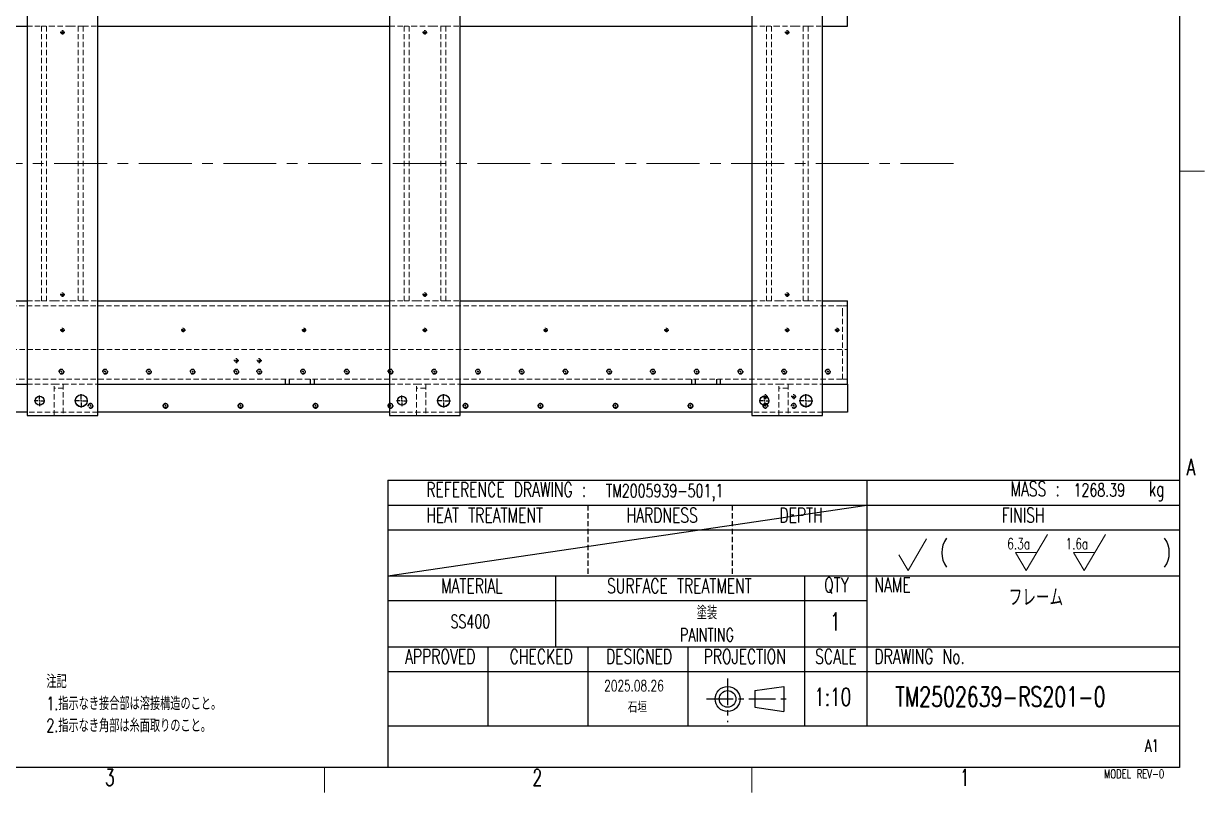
# Model space of a CAD drawing. Header units: millimetres. Extents: x 30 to 8380, y 30 to 5898.
# Drawn here: x 5535 to 8370, y 40 to 1887 of the extents above; entities that cross this region are included whole.
import ezdxf

# ---------------------------------------------------------------- set-up
doc = ezdxf.new("R2010")
doc.units = ezdxf.units.MM
doc.header["$LTSCALE"] = 10
for name, pattern in [('CENTER', [10.16, 6.35, -1.27, 1.27, -1.27]), ('CENTERX2', [20.32, 12.7, -2.54, 2.54, -2.54]), ('HIDDEN', [1.905, 1.27, -0.635])]:
    doc.linetypes.add(name, pattern=pattern)
doc.layers.add('FORMAT', color=7, linetype='Continuous')
doc.styles.add('SLDTEXTSTYLE0', font='TXT', dxfattribs={"width": 0.7, "bigfont": 'bigfont'})

# ---------------------------------------------------------------- blocks, each defined once
blk = doc.blocks.new('SW_SFSYMBOL_0')
at = {"color": 0, "linetype": 'Continuous', "lineweight": 18}
for q in [(44.6, 75.6), (-22.3, 37.8)]:
    blk.add_line((0, 0), q, dxfattribs=at)
blk = doc.blocks.new('SW_SFSYMBOL_1')
at = {"color": 0, "linetype": 'Continuous', "lineweight": 18}
for p, q in [((45, -43.3), (96.1, 43.3)), ((45, -43.3), (19.5, 0)), ((70.6, 0), (19.5, 0))]:
    blk.add_line(p, q, dxfattribs=at)
at = {"color": 0, "linetype": 'Continuous', "lineweight": 18, "insert": (0, 34.1), "char_height": 26.46, "attachment_point": 1, "style": 'SLDTEXTSTYLE0'}
blk.add_mtext('1.6a', dxfattribs=at)
blk = doc.blocks.new('SW_SFSYMBOL_2')
at = {"color": 0, "linetype": 'Continuous', "lineweight": 18}
for p, q in [((45, -43.3), (96.1, 43.3)), ((45, -43.3), (19.5, 0)), ((70.6, 0), (19.5, 0))]:
    blk.add_line(p, q, dxfattribs=at)
at = {"color": 0, "linetype": 'Continuous', "lineweight": 18, "insert": (0, 34.1), "char_height": 26.46, "attachment_point": 1, "style": 'SLDTEXTSTYLE0'}
blk.add_mtext('6.3a', dxfattribs=at)
blk = doc.blocks.new('SW_CENTERMARKSYMBOL_46')
at = {"layer": 'FORMAT', "color": 0}
for p, q in [((2404.3, 0), (2401.2, 0)), ((2408.3, 0), (2406.3, 0)), ((2408.3, 4), (2408.3, 7.1)), ((2408.3, 0), (2408.3, 2)), ((2408.3, 0), (2408.3, -2)), ((2408.3, 0), (2410.3, 0)), ((2412.3, 0), (2415.4, 0)), ((2584.3, 0), (2581.2, 0)), ((2588.3, 0), (2586.3, 0)), ((2588.3, 4), (2588.3, 7.1)), ((2588.3, 0), (2588.3, 2)), ((2588.3, 0), (2588.3, -2)), ((2588.3, 0), (2590.3, 0)), ((2592.3, 0), (2595.4, 0)), ((2764.3, 0), (2761.2, 0)), ((2768.3, 0), (2766.3, 0)), ((2768.3, 4), (2768.3, 7.1)), ((2768.3, 0), (2768.3, 2)), ((2768.3, 0), (2768.3, -2)), ((2768.3, 0), (2770.3, 0)), ((2772.3, 0), (2775.4, 0)), ((2944.3, 0), (2941.2, 0)), ((2948.3, 0), (2946.3, 0)), ((2948.3, 4), (2948.3, 7.1)), ((2948.3, 0), (2948.3, 2)), ((2948.3, 0), (2948.3, -2)), ((2948.3, 0), (2950.3, 0)), ((2952.3, 0), (2955.4, 0)), ((3124.3, 0), (3121.2, 0)), ((3128.3, 0), (3126.3, 0)), ((3128.3, 4), (3128.3, 7.1)), ((3128.3, 0), (3128.3, 2)), ((3128.3, 0), (3128.3, -2)), ((3128.3, 0), (3130.3, 0)), ((3132.3, 0), (3135.4, 0)), ((3304.3, 0), (3301.2, 0)), ((3308.3, 0), (3306.3, 0)), ((3308.3, 4), (3308.3, 7.1)), ((3308.3, 0), (3308.3, 2)), ((3308.3, 0), (3308.3, -2)), ((3308.3, 0), (3310.3, 0)), ((3312.3, 0), (3315.4, 0)), ((3484.3, 0), (3481.2, 0)), ((3488.3, 0), (3486.3, 0)), ((3488.3, 4), (3488.3, 7.1)), ((3488.3, 0), (3488.3, 2)), ((3488.3, 0), (3488.3, -2)), ((3488.3, 0), (3490.3, 0)), ((3492.3, 0), (3495.4, 0)), ((3664.3, 0), (3661.2, 0)), ((3668.3, 0), (3666.3, 0)), ((3668.3, 4), (3668.3, 7.1)), ((3668.3, 0), (3668.3, 2)), ((3668.3, 0), (3668.3, -2)), ((3668.3, 0), (3670.3, 0)), ((3672.3, 0), (3675.4, 0)), ((3844.3, 0), (3841.2, 0)), ((3848.3, 0), (3846.3, 0)), ((3848.3, 4), (3848.3, 7.1)), ((3848.3, 0), (3848.3, 2)), ((3848.3, 0), (3848.3, -2)), ((3848.3, 0), (3850.3, 0)), ((3852.3, 0), (3855.4, 0)), ((4024.3, 0), (4021.2, 0)), ((4028.3, 0), (4026.3, 0)), ((4028.3, 4), (4028.3, 7.1)), ((4028.3, 0), (4028.3, 2)), ((4028.3, 0), (4028.3, -2)), ((4028.3, 0), (4030.3, 0)), ((4032.3, 0), (4035.4, 0)), ((4092.6, 0), (4089.5, 0)), ((4096.6, 0), (4094.6, 0)), ((4096.6, 4), (4096.6, 7.1)), ((4096.6, 0), (4096.6, 2)), ((4096.6, 0), (4096.6, -2)), ((4096.6, 0), (4098.6, 0)), ((4100.6, 0), (4103.7, 0)), ((2408.3, -4), (2408.3, -7.1)), ((2588.3, -4), (2588.3, -7.1)), ((2768.3, -4), (2768.3, -7.1)), ((2948.3, -4), (2948.3, -7.1)), ((3128.3, -4), (3128.3, -7.1)), ((3308.3, -4), (3308.3, -7.1)), ((3488.3, -4), (3488.3, -7.1)), ((3668.3, -4), (3668.3, -7.1)), ((3848.3, -4), (3848.3, -7.1)), ((4028.3, -4), (4028.3, -7.1)), ((4096.6, -4), (4096.6, -7.1))]:
    blk.add_line(p, q, dxfattribs=at)
blk = doc.blocks.new('SW_CENTERMARKSYMBOL_47')
at = {"layer": 'FORMAT', "color": 0}
for p, q in [((2621, -1000), (2617.9, -1000)), ((2625, -1000), (2623, -1000)), ((2625, -996), (2625, -992.9)), ((2625, -1000), (2625, -998)), ((2625, -1000), (2625, -1002)), ((2625, -1000), (2627, -1000)), ((2625, -1004), (2625, -1007.1)), ((2629, -1000), (2632.1, -1000)), ((2726, -1000), (2722.9, -1000)), ((2730, -1000), (2728, -1000)), ((2730, -996), (2730, -992.9)), ((2730, -1000), (2730, -998)), ((2730, -1000), (2730, -1002)), ((2730, -1000), (2732, -1000)), ((2730, -1004), (2730, -1007.1)), ((2734, -1000), (2737.1, -1000)), ((2831, -1000), (2827.9, -1000)), ((2835, -1000), (2833, -1000)), ((2835, -996), (2835, -992.9)), ((2835, -1000), (2835, -998)), ((2835, -1000), (2835, -1002)), ((2835, -1000), (2837, -1000)), ((2835, -1004), (2835, -1007.1)), ((2839, -1000), (2842.1, -1000)), ((2936, -1000), (2932.9, -1000)), ((2940, -1000), (2938, -1000)), ((2940, -996), (2940, -992.9)), ((2940, -1000), (2940, -998)), ((2940, -1000), (2940, -1002)), ((2940, -1000), (2942, -1000)), ((2940, -1004), (2940, -1007.1)), ((2944, -1000), (2947.1, -1000)), ((3041, -1000), (3037.9, -1000)), ((3045, -1000), (3043, -1000)), ((3045, -996), (3045, -992.9)), ((3045, -1000), (3045, -998)), ((3045, -1000), (3045, -1002)), ((3045, -1000), (3047, -1000)), ((3045, -1004), (3045, -1007.1)), ((3049, -1000), (3052.1, -1000)), ((3096, -1000), (3092.9, -1000)), ((3100, -1000), (3098, -1000)), ((3100, -996), (3100, -992.9)), ((3100, -1000), (3100, -998)), ((3100, -1000), (3100, -1002)), ((3100, -1000), (3102, -1000)), ((3100, -1004), (3100, -1007.1)), ((3104, -1000), (3107.1, -1000)), ((3201, -1000), (3197.9, -1000)), ((3205, -1000), (3203, -1000)), ((3205, -996), (3205, -992.9)), ((3205, -1000), (3205, -998)), ((3205, -1000), (3205, -1002)), ((3205, -1000), (3207, -1000)), ((3205, -1004), (3205, -1007.1)), ((3209, -1000), (3212.1, -1000)), ((3306, -1000), (3302.9, -1000)), ((3310, -1000), (3308, -1000)), ((3310, -996), (3310, -992.9)), ((3310, -1000), (3310, -998)), ((3310, -1000), (3310, -1002)), ((3310, -1000), (3312, -1000)), ((3310, -1004), (3310, -1007.1)), ((3314, -1000), (3317.1, -1000)), ((3411, -1000), (3407.9, -1000)), ((3415, -1000), (3413, -1000)), ((3415, -996), (3415, -992.9)), ((3415, -1000), (3415, -998)), ((3415, -1000), (3415, -1002)), ((3415, -1000), (3417, -1000)), ((3415, -1004), (3415, -1007.1)), ((3419, -1000), (3422.1, -1000)), ((3516, -1000), (3512.9, -1000)), ((3520, -1000), (3518, -1000)), ((3520, -996), (3520, -992.9)), ((3520, -1000), (3520, -998)), ((3520, -1000), (3520, -1002)), ((3520, -1000), (3522, -1000)), ((3520, -1004), (3520, -1007.1)), ((3524, -1000), (3527.1, -1000)), ((3621, -1000), (3617.9, -1000)), ((3625, -1000), (3623, -1000)), ((3625, -996), (3625, -992.9)), ((3625, -1000), (3625, -998)), ((3625, -1000), (3625, -1002)), ((3625, -1000), (3627, -1000)), ((3625, -1004), (3625, -1007.1)), ((3629, -1000), (3632.1, -1000)), ((3726, -1000), (3722.9, -1000)), ((3730, -1000), (3728, -1000)), ((3730, -996), (3730, -992.9)), ((3730, -1000), (3730, -998)), ((3730, -1000), (3730, -1002)), ((3730, -1000), (3732, -1000)), ((3730, -1004), (3730, -1007.1)), ((3734, -1000), (3737.1, -1000)), ((3831, -1000), (3827.9, -1000)), ((3835, -1000), (3833, -1000)), ((3835, -996), (3835, -992.9)), ((3835, -1000), (3835, -998)), ((3835, -1000), (3835, -1002)), ((3835, -1000), (3837, -1000)), ((3835, -1004), (3835, -1007.1)), ((3839, -1000), (3842.1, -1000)), ((3936, -1000), (3932.9, -1000)), ((3940, -1000), (3938, -1000)), ((3940, -996), (3940, -992.9)), ((3940, -1000), (3940, -998)), ((3940, -1000), (3940, -1002)), ((3940, -1000), (3942, -1000)), ((3940, -1004), (3940, -1007.1)), ((3944, -1000), (3947.1, -1000)), ((4041, -1000), (4037.9, -1000)), ((4045, -1000), (4043, -1000)), ((4045, -996), (4045, -992.9)), ((4045, -1000), (4045, -998)), ((4045, -1000), (4045, -1002)), ((4045, -1000), (4047, -1000)), ((4045, -1004), (4045, -1007.1)), ((4049, -1000), (4052.1, -1000)), ((4146, -1000), (4142.9, -1000)), ((4150, -1000), (4148, -1000)), ((4150, -996), (4150, -992.9)), ((4150, -1000), (4150, -998)), ((4150, -1000), (4150, -1002)), ((4150, -1000), (4152, -1000)), ((4150, -1004), (4150, -1007.1)), ((4154, -1000), (4157.1, -1000)), ((4251, -1000), (4247.9, -1000)), ((4255, -1000), (4253, -1000)), ((4255, -996), (4255, -992.9)), ((4255, -1000), (4255, -998)), ((4255, -1000), (4255, -1002)), ((4255, -1000), (4257, -1000)), ((4255, -1004), (4255, -1007.1)), ((4259, -1000), (4262.1, -1000)), ((4356, -1000), (4352.9, -1000)), ((4360, -1000), (4358, -1000)), ((4360, -996), (4360, -992.9)), ((4360, -1000), (4360, -998)), ((4360, -1000), (4360, -1002)), ((4360, -1000), (4362, -1000)), ((4360, -1004), (4360, -1007.1)), ((4364, -1000), (4367.1, -1000)), ((4461, -1000), (4457.9, -1000)), ((4465, -1000), (4463, -1000)), ((4465, -996), (4465, -992.9)), ((4465, -1000), (4465, -998)), ((4465, -1000), (4465, -1002)), ((4465, -1000), (4467, -1000)), ((4465, -1004), (4465, -1007.1)), ((4469, -1000), (4472.1, -1000))]:
    blk.add_line(p, q, dxfattribs=at)
blk = doc.blocks.new('SW_CENTERMARKSYMBOL_48')
at = {"layer": 'FORMAT', "color": 0}
for p, q in [((-1744, 630), (-1745.4, 630)), ((-1740, 630), (-1742, 630)), ((-1740, 634), (-1740, 635.4)), ((-1740, 630), (-1740, 632)), ((-1740, 630), (-1740, 628)), ((-1740, 630), (-1738, 630)), ((-1740, 626), (-1740, 624.6)), ((-1736, 630), (-1734.6, 630)), ((-874, 630), (-875.4, 630)), ((-870, 630), (-872, 630)), ((-870, 634), (-870, 635.4)), ((-870, 630), (-870, 632)), ((-870, 630), (-870, 628)), ((-870, 630), (-868, 630)), ((-870, 626), (-870, 624.6)), ((-866, 630), (-864.6, 630)), ((-4, 630), (-5.4, 630)), ((0, 630), (-2, 630)), ((0, 634), (0, 635.4)), ((0, 630), (0, 632)), ((0, 630), (0, 628)), ((0, 630), (2, 630)), ((0, 626), (0, 624.6)), ((4, 630), (5.4, 630)), ((-1744, 0), (-1745.4, 0)), ((-1740, 0), (-1742, 0)), ((-1740, 4), (-1740, 5.4)), ((-1740, 0), (-1740, 2)), ((-1740, 0), (-1740, -2)), ((-1740, 0), (-1738, 0)), ((-1736, 0), (-1734.6, 0)), ((-874, 0), (-875.4, 0)), ((-870, 0), (-872, 0)), ((-870, 4), (-870, 5.4)), ((-870, 0), (-870, 2)), ((-870, 0), (-870, -2)), ((-870, 0), (-868, 0)), ((-866, 0), (-864.6, 0)), ((-4, 0), (-5.4, 0)), ((-4, 0), (-5.4, 0)), ((0, 0), (-2, 0)), ((0, 0), (-2, 0)), ((0, 4), (0, 5.4)), ((0, 4), (0, 5.4)), ((0, 0), (0, 2)), ((0, 0), (0, 2)), ((0, 0), (0, -2)), ((0, 0), (2, 0)), ((0, 0), (0, -2)), ((0, 0), (2, 0)), ((4, 0), (5.4, 0)), ((4, 0), (5.4, 0)), ((-1740, -4), (-1740, -5.4)), ((-870, -4), (-870, -5.4)), ((0, -4), (0, -5.4)), ((0, -4), (0, -5.4)), ((-1744, -85), (-1745.4, -85)), ((-1740, -85), (-1742, -85)), ((-1740, -81), (-1740, -79.6)), ((-1740, -85), (-1740, -83)), ((-1740, -85), (-1740, -87)), ((-1740, -85), (-1738, -85)), ((-1736, -85), (-1734.6, -85)), ((-1454, -85), (-1455.4, -85)), ((-1450, -85), (-1452, -85)), ((-1450, -81), (-1450, -79.6)), ((-1450, -85), (-1450, -83)), ((-1450, -85), (-1450, -87)), ((-1450, -85), (-1448, -85)), ((-1446, -85), (-1444.6, -85)), ((-1164, -85), (-1165.4, -85)), ((-1160, -85), (-1162, -85)), ((-1160, -81), (-1160, -79.6)), ((-1160, -85), (-1160, -83)), ((-1160, -85), (-1160, -87)), ((-1160, -85), (-1158, -85)), ((-1156, -85), (-1154.6, -85)), ((-874, -85), (-875.4, -85)), ((-870, -85), (-872, -85)), ((-870, -81), (-870, -79.6)), ((-870, -85), (-870, -83)), ((-870, -85), (-870, -87)), ((-870, -85), (-868, -85)), ((-866, -85), (-864.6, -85)), ((-584, -85), (-585.4, -85)), ((-580, -85), (-582, -85)), ((-580, -81), (-580, -79.6)), ((-580, -85), (-580, -83)), ((-580, -85), (-580, -87)), ((-580, -85), (-578, -85)), ((-576, -85), (-574.6, -85)), ((-294, -85), (-295.4, -85)), ((-290, -85), (-292, -85)), ((-290, -81), (-290, -79.6)), ((-290, -85), (-290, -83)), ((-290, -85), (-290, -87)), ((-290, -85), (-288, -85)), ((-286, -85), (-284.6, -85)), ((-4, -85), (-5.4, -85)), ((0, -85), (-2, -85)), ((0, -81), (0, -79.6)), ((0, -85), (0, -83)), ((0, -85), (0, -87)), ((0, -85), (2, -85)), ((4, -85), (5.4, -85)), ((116, -85), (114.6, -85)), ((120, -85), (118, -85)), ((120, -81), (120, -79.6)), ((120, -85), (120, -83)), ((120, -85), (120, -87)), ((120, -85), (122, -85)), ((124, -85), (125.4, -85)), ((-1740, -89), (-1740, -90.4)), ((-1450, -89), (-1450, -90.4)), ((-1160, -89), (-1160, -90.4)), ((-870, -89), (-870, -90.4)), ((-580, -89), (-580, -90.4)), ((-290, -89), (-290, -90.4)), ((0, -89), (0, -90.4)), ((120, -89), (120, -90.4))]:
    blk.add_line(p, q, dxfattribs=at)
blk = doc.blocks.new('SW_CENTERMARKSYMBOL_54')
at = {"layer": 'FORMAT', "color": 0}
for p, q in [((-4, 0), (-16.25, 0)), ((0, 0), (-2, 0)), ((0, 0), (-2, 0)), ((0, 4), (0, 16.25)), ((0, 0), (0, 2)), ((0, 0), (0, 2)), ((0, 0), (0, -2)), ((0, 0), (2, 0)), ((0, 0), (0, -2)), ((0, 0), (2, 0)), ((4, 0), (16.25, 0)), ((0, -4), (0, -16.25))]:
    blk.add_line(p, q, dxfattribs=at)
blk = doc.blocks.new('SW_CENTERMARKSYMBOL_55')
at = {"layer": 'FORMAT', "color": 0}
for p, q in [((-4, 0), (-12.75, 0)), ((0, 0), (-2, 0)), ((0, 0), (-2, 0)), ((0, 4), (0, 12.75)), ((0, 0), (0, 2)), ((0, 0), (0, 2)), ((0, 0), (0, -2)), ((0, 0), (2, 0)), ((0, 0), (0, -2)), ((0, 0), (2, 0)), ((4, 0), (12.75, 0)), ((0, -4), (0, -12.75))]:
    blk.add_line(p, q, dxfattribs=at)
blk = doc.blocks.new('SW_CENTERMARKSYMBOL_58')
at = {"layer": 'FORMAT', "color": 0}
for p, q in [((-4, 0), (-6, 0)), ((-4, 0), (-6, 0)), ((0, 0), (-2, 0)), ((0, 0), (-2, 0)), ((0, 4), (0, 6)), ((0, 4), (0, 6)), ((0, 0), (0, 2)), ((0, 0), (0, 2)), ((0, 0), (0, -2)), ((0, 0), (2, 0)), ((0, 0), (0, -2)), ((0, 0), (2, 0)), ((4, 0), (6, 0)), ((4, 0), (6, 0)), ((0, -4), (0, -6)), ((0, -4), (0, -6))]:
    blk.add_line(p, q, dxfattribs=at)
blk = doc.blocks.new('SW_CENTERMARKSYMBOL_59')
at = {"layer": 'FORMAT', "color": 0}
for p, q in [((-4, 0), (-6, 0)), ((-4, 0), (-6, 0)), ((0, 0), (-2, 0)), ((0, 0), (-2, 0)), ((0, 4), (0, 6)), ((0, 4), (0, 6)), ((0, 0), (0, 2)), ((0, 0), (0, 2)), ((0, 0), (0, -2)), ((0, 0), (2, 0)), ((0, 0), (0, -2)), ((0, 0), (2, 0)), ((4, 0), (6, 0)), ((4, 0), (6, 0)), ((0, -4), (0, -6)), ((0, -4), (0, -6))]:
    blk.add_line(p, q, dxfattribs=at)
blk = doc.blocks.new('SW_CENTERMARKSYMBOL_64')
at = {"layer": 'FORMAT', "color": 0}
for p, q in [((-4, 0), (-6, 0)), ((-4, 0), (-6, 0)), ((0, 0), (-2, 0)), ((0, 0), (-2, 0)), ((0, 4), (0, 6)), ((0, 4), (0, 6)), ((0, 0), (0, 2)), ((0, 0), (0, 2)), ((0, 0), (0, -2)), ((0, 0), (2, 0)), ((0, 0), (0, -2)), ((0, 0), (2, 0)), ((4, 0), (6, 0)), ((4, 0), (6, 0)), ((0, -4), (0, -6)), ((0, -4), (0, -6))]:
    blk.add_line(p, q, dxfattribs=at)
blk = doc.blocks.new('SW_CENTERMARKSYMBOL_65')
at = {"layer": 'FORMAT', "color": 0}
for p, q in [((-4, 0), (-6, 0)), ((-4, 0), (-6, 0)), ((0, 0), (-2, 0)), ((0, 0), (-2, 0)), ((0, 4), (0, 6)), ((0, 4), (0, 6)), ((0, 0), (0, 2)), ((0, 0), (0, 2)), ((0, 0), (0, -2)), ((0, 0), (2, 0)), ((0, 0), (0, -2)), ((0, 0), (2, 0)), ((4, 0), (6, 0)), ((4, 0), (6, 0)), ((0, -4), (0, -6)), ((0, -4), (0, -6))]:
    blk.add_line(p, q, dxfattribs=at)
blk = doc.blocks.new('SW_CENTERMARKSYMBOL_73')
at = {"layer": 'FORMAT', "color": 0}
for p, q in [((-4, 0), (-16.25, 0)), ((0, 0), (-2, 0)), ((0, 4), (0, 16.25)), ((0, 0), (0, 2)), ((0, 0), (0, -2)), ((0, 0), (2, 0)), ((4, 0), (16.25, 0)), ((0, -4), (0, -16.25))]:
    blk.add_line(p, q, dxfattribs=at)
blk = doc.blocks.new('SW_CENTERMARKSYMBOL_74')
at = {"layer": 'FORMAT', "color": 0}
for p, q in [((-4, 0), (-12.75, 0)), ((0, 0), (-2, 0)), ((0, 4), (0, 12.75)), ((0, 0), (0, 2)), ((0, 0), (0, -2)), ((0, 0), (2, 0)), ((4, 0), (12.75, 0)), ((0, -4), (0, -12.75))]:
    blk.add_line(p, q, dxfattribs=at)
blk = doc.blocks.new('SW_CENTERMARKSYMBOL_88')
at = {"layer": 'FORMAT', "color": 0}
for p, q in [((-4, 0), (-16.25, 0)), ((0, 0), (-2, 0)), ((0, 4), (0, 16.25)), ((0, 0), (0, 2)), ((0, 0), (0, -2)), ((0, 0), (2, 0)), ((4, 0), (16.25, 0)), ((0, -4), (0, -16.25))]:
    blk.add_line(p, q, dxfattribs=at)
blk = doc.blocks.new('SW_CENTERMARKSYMBOL_89')
at = {"layer": 'FORMAT', "color": 0}
for p, q in [((-4, 0), (-12.75, 0)), ((0, 0), (-2, 0)), ((0, 4), (0, 12.75)), ((0, 0), (0, 2)), ((0, 0), (0, -2)), ((0, 0), (2, 0)), ((4, 0), (12.75, 0)), ((0, -4), (0, -12.75))]:
    blk.add_line(p, q, dxfattribs=at)

msp = doc.modelspace()

# ---------------------------------------------------------------- linework, layer by layer
at = {"color": 7, "linetype": 'Continuous', "lineweight": 25}
for p, q in [((5543.5727932, 2155.7070857), (5543.5727932, 945.7070857)), ((5713.5727932, 945.7070857), (5713.5727932, 2155.7070857)), ((6413.5727932, 2155.7070857), (6413.5727932, 945.7070857)), ((6583.5727932, 945.7070857), (6583.5727932, 2155.7070857)), ((7283.5727932, 2155.7070857), (7283.5727932, 945.7070857)), ((7453.5727932, 945.7070857), (7453.5727932, 2155.7070857)), ((7513.5727932, 1880.7070857), (7513.5727932, 1910.7070857)), ((4843.5727932, 1880.7070857), (5543.5727932, 1880.7070857)), ((5713.5727932, 1880.7070857), (6413.5727932, 1880.7070857)), ((6583.5727932, 1880.7070857), (7283.5727932, 1880.7070857)), ((7453.5727932, 1880.7070857), (7513.5727932, 1880.7070857)), ((4843.5727932, 1220.7070857), (5543.5727932, 1220.7070857)), ((5713.5727932, 1220.7070857), (6413.5727932, 1220.7070857)), ((6583.5727932, 1220.7070857), (7283.5727932, 1220.7070857)), ((7453.5727932, 1220.7070857), (7513.5727932, 1220.7070857)), ((7513.5727932, 1190.7070857), (7513.5727932, 1220.7070857)), ((7513.5727932, 1050.7070857), (7513.5727932, 1190.7070857)), ((7513.5727932, 1020.7070857), (7513.5727932, 1050.7070857)), ((4843.5727932, 1020.7070857), (5543.5727932, 1020.7070857)), ((5713.5727932, 1020.7070857), (6413.5727932, 1020.7070857)), ((6583.5727932, 1020.7070857), (7283.5727932, 1020.7070857)), ((7453.5727932, 1020.7070857), (7513.5727932, 1020.7070857)), ((7513.5727932, 1020.7070857), (7513.5727932, 953.7070857)), ((5543.5727932, 953.7070857), (4843.5727932, 953.7070857)), ((5543.5727932, 945.7070857), (5713.5727932, 945.7070857)), ((6413.5727932, 953.7070857), (5713.5727932, 953.7070857)), ((6413.5727932, 945.7070857), (6583.5727932, 945.7070857)), ((7283.5727932, 953.7070857), (6583.5727932, 953.7070857)), ((7283.5727932, 945.7070857), (7453.5727932, 945.7070857)), ((7513.5727932, 953.7070857), (7453.5727932, 953.7070857))]:
    msp.add_line(p, q, dxfattribs=at)
at = {"color": 7, "linetype": 'HIDDEN', "lineweight": 18}
for p, q in [((5543.5727932, 1880.7070857), (5578.5727932, 1880.7070857)), ((5578.5727932, 1880.7070857), (5578.5727932, 1220.7070857)), ((5608.5727932, 1880.7070857), (5578.5727932, 1880.7070857)), ((5590.5727932, 1880.7070857), (5590.5727932, 1220.7070857)), ((5648.5727932, 1880.7070857), (5608.5727932, 1880.7070857)), ((5678.5727932, 1880.7070857), (5648.5727932, 1880.7070857)), ((5666.5727932, 1880.7070857), (5666.5727932, 1220.7070857)), ((5678.5727932, 1880.7070857), (5713.5727932, 1880.7070857)), ((5678.5727932, 1880.7070857), (5678.5727932, 1220.7070857)), ((6413.5727932, 1880.7070857), (6448.5727932, 1880.7070857)), ((6448.5727932, 1880.7070857), (6448.5727932, 1220.7070857)), ((6478.5727932, 1880.7070857), (6448.5727932, 1880.7070857)), ((6460.5727932, 1880.7070857), (6460.5727932, 1220.7070857)), ((6518.5727932, 1880.7070857), (6478.5727932, 1880.7070857)), ((6548.5727932, 1880.7070857), (6518.5727932, 1880.7070857)), ((6536.5727932, 1880.7070857), (6536.5727932, 1220.7070857)), ((6548.5727932, 1880.7070857), (6583.5727932, 1880.7070857)), ((6548.5727932, 1880.7070857), (6548.5727932, 1220.7070857)), ((7283.5727932, 1880.7070857), (7318.5727932, 1880.7070857)), ((7318.5727932, 1880.7070857), (7318.5727932, 1220.7070857)), ((7348.5727932, 1880.7070857), (7318.5727932, 1880.7070857)), ((7330.5727932, 1880.7070857), (7330.5727932, 1220.7070857)), ((7388.5727932, 1880.7070857), (7348.5727932, 1880.7070857)), ((7418.5727932, 1880.7070857), (7388.5727932, 1880.7070857)), ((7406.5727932, 1880.7070857), (7406.5727932, 1220.7070857)), ((7418.5727932, 1880.7070857), (7453.5727932, 1880.7070857)), ((7418.5727932, 1880.7070857), (7418.5727932, 1220.7070857)), ((5543.5727932, 1220.7070857), (5578.5727932, 1220.7070857)), ((5578.5727932, 1220.7070857), (5608.5727932, 1220.7070857)), ((5608.5727932, 1220.7070857), (5648.5727932, 1220.7070857)), ((5648.5727932, 1220.7070857), (5678.5727932, 1220.7070857)), ((5678.5727932, 1220.7070857), (5713.5727932, 1220.7070857)), ((6413.5727932, 1220.7070857), (6448.5727932, 1220.7070857)), ((6448.5727932, 1220.7070857), (6478.5727932, 1220.7070857)), ((6478.5727932, 1220.7070857), (6518.5727932, 1220.7070857)), ((6518.5727932, 1220.7070857), (6548.5727932, 1220.7070857)), ((6548.5727932, 1220.7070857), (6583.5727932, 1220.7070857)), ((7283.5727932, 1220.7070857), (7318.5727932, 1220.7070857)), ((7318.5727932, 1220.7070857), (7348.5727932, 1220.7070857)), ((7348.5727932, 1220.7070857), (7388.5727932, 1220.7070857)), ((7388.5727932, 1220.7070857), (7418.5727932, 1220.7070857)), ((7418.5727932, 1220.7070857), (7453.5727932, 1220.7070857)), ((2933.5727932, 1208.7070857), (7513.5727932, 1208.7070857)), ((7501.5727932, 1208.7070857), (7513.5727932, 1208.7070857)), ((7501.5727932, 1190.7070857), (7501.5727932, 1208.7070857)), ((7501.5727932, 1050.7070857), (7501.5727932, 1190.7070857)), ((2953.5727932, 1103.7070857), (7513.5727932, 1103.7070857)), ((7501.5727932, 1032.7070857), (7501.5727932, 1050.7070857)), ((2933.5727932, 1032.7070857), (7513.5727932, 1032.7070857)), ((5543.5727932, 1020.7070857), (5608.5727932, 1020.7070857)), ((5608.5727932, 1020.7070857), (5630.5727932, 1020.7070857)), ((5608.5727932, 945.7070857), (5608.5727932, 1020.7070857)), ((5630.5727932, 1020.7070857), (5713.5727932, 1020.7070857)), ((5630.5727932, 1020.7070857), (5630.5727932, 945.7070857)), ((6163.5727932, 1032.7070857), (6163.5727932, 1020.7070857)), ((6164.3227932, 1032.7070857), (6164.3227932, 1020.7070857)), ((6172.8227932, 1020.7070857), (6172.8227932, 1032.7070857)), ((6173.5727932, 1020.7070857), (6173.5727932, 1032.7070857)), ((6223.5727932, 1032.7070857), (6223.5727932, 1020.7070857)), ((6224.3227932, 1032.7070857), (6224.3227932, 1020.7070857)), ((6232.8227932, 1020.7070857), (6232.8227932, 1032.7070857)), ((6233.5727932, 1020.7070857), (6233.5727932, 1032.7070857)), ((6413.5727932, 1020.7070857), (6478.5727932, 1020.7070857)), ((6478.5727932, 1020.7070857), (6500.5727932, 1020.7070857)), ((6478.5727932, 945.7070857), (6478.5727932, 1020.7070857)), ((6500.5727932, 1020.7070857), (6583.5727932, 1020.7070857)), ((6500.5727932, 1020.7070857), (6500.5727932, 945.7070857)), ((7138.5727932, 1032.7070857), (7138.5727932, 1020.7070857)), ((7139.3227932, 1032.7070857), (7139.3227932, 1020.7070857)), ((7147.8227932, 1020.7070857), (7147.8227932, 1032.7070857)), ((7148.5727932, 1020.7070857), (7148.5727932, 1032.7070857)), ((7198.5727932, 1032.7070857), (7198.5727932, 1020.7070857)), ((7199.3227932, 1032.7070857), (7199.3227932, 1020.7070857)), ((7207.8227932, 1020.7070857), (7207.8227932, 1032.7070857)), ((7208.5727932, 1020.7070857), (7208.5727932, 1032.7070857)), ((7283.5727932, 1020.7070857), (7348.5727932, 1020.7070857)), ((7348.5727932, 1020.7070857), (7370.5727932, 1020.7070857)), ((7348.5727932, 945.7070857), (7348.5727932, 1020.7070857)), ((7370.5727932, 1020.7070857), (7453.5727932, 1020.7070857)), ((7370.5727932, 1020.7070857), (7370.5727932, 945.7070857)), ((7501.5727932, 1032.7070857), (7513.5727932, 1032.7070857)), ((5630.5727932, 1010.7070857), (5608.5727932, 1010.7070857)), ((6500.5727932, 1010.7070857), (6478.5727932, 1010.7070857)), ((7370.5727932, 1010.7070857), (7348.5727932, 1010.7070857)), ((6422.0727932, 968.7070857), (6421.8842921, 970.199225)), ((7322.0727932, 968.7070857), (7321.8842921, 970.199225)), ((5713.5727932, 953.7070857), (5543.5727932, 953.7070857)), ((6583.5727932, 953.7070857), (6413.5727932, 953.7070857)), ((7453.5727932, 953.7070857), (7283.5727932, 953.7070857))]:
    msp.add_line(p, q, dxfattribs=at)
at = {"color": 7, "linetype": 'Continuous', "lineweight": 18}
for p, q in [((6413.5727932, 974.1614418), (6413.5181174, 974.136048)), ((7320.6358585, 972.6030368), (7320.4466049, 972.8143683))]:
    msp.add_line(p, q, dxfattribs=at)
at = {"color": 7, "linetype": 'HIDDEN', "lineweight": 18, "flags": 128}
msp.add_lwpolyline([(6413.5727932, 964.2618635), (6414.6968296, 963.7962075), (6416.0727932, 963.6070857)], dxfattribs=at)
at = {"color": 7, "linetype": 'HIDDEN', "lineweight": 18}
for centre, radius in [((5628.5727932, 1865.7070857), 4), ((5628.5727932, 1865.7070857), 3.4), ((6498.5727932, 1865.7070857), 4), ((6498.5727932, 1865.7070857), 3.4), ((7368.5727932, 1865.7070857), 4), ((7368.5727932, 1865.7070857), 3.4), ((5628.5727932, 1235.7070857), 4), ((5628.5727932, 1235.7070857), 3.4), ((6498.5727932, 1235.7070857), 4), ((6498.5727932, 1235.7070857), 3.4), ((7368.5727932, 1235.7070857), 4), ((7368.5727932, 1235.7070857), 3.4), ((5628.5727932, 1150.7070857), 4), ((5628.5727932, 1150.7070857), 3.4), ((5918.5727932, 1150.7070857), 4), ((5918.5727932, 1150.7070857), 3.4), ((6208.5727932, 1150.7070857), 4), ((6208.5727932, 1150.7070857), 3.4), ((6498.5727932, 1150.7070857), 4), ((6498.5727932, 1150.7070857), 3.4), ((6788.5727932, 1150.7070857), 4), ((6788.5727932, 1150.7070857), 3.4), ((7078.5727932, 1150.7070857), 4), ((7078.5727932, 1150.7070857), 3.4), ((7368.5727932, 1150.7070857), 4), ((7368.5727932, 1150.7070857), 3.4), ((7488.5727932, 1150.7070857), 4), ((7488.5727932, 1150.7070857), 3.4), ((6046.0727932, 1077.2070857), 4), ((6101.0727932, 1077.2070857), 4), ((5626.0727932, 1050.7070857), 6), ((5731.0727932, 1050.7070857), 6), ((5836.0727932, 1050.7070857), 6), ((5941.0727932, 1050.7070857), 6), ((6046.0727932, 1050.7070857), 6), ((6101.0727932, 1050.7070857), 6), ((6206.0727932, 1050.7070857), 6), ((6311.0727932, 1050.7070857), 6), ((6416.0727932, 1050.7070857), 6), ((6521.0727932, 1050.7070857), 6), ((6626.0727932, 1050.7070857), 6), ((6731.0727932, 1050.7070857), 6), ((6836.0727932, 1050.7070857), 6), ((6941.0727932, 1050.7070857), 6), ((7046.0727932, 1050.7070857), 6), ((7151.0727932, 1050.7070857), 6), ((7256.0727932, 1050.7070857), 6), ((7361.0727932, 1050.7070857), 6), ((7466.0727932, 1050.7070857), 6), ((7316.0727932, 990.7070857), 4), ((7384.3727932, 990.7070857), 4), ((5696.0727932, 968.7070857), 6), ((5696.0727932, 968.7070857), 5.1), ((7384.3727932, 968.7070857), 6), ((7384.3727932, 968.7070857), 5.1)]:
    msp.add_circle(centre, radius, dxfattribs=at)
at = {"color": 7, "linetype": 'Continuous', "lineweight": 18}
for centre, radius in [((5673.5727932, 980.7070857), 15), ((6543.5727932, 980.7070857), 15), ((7413.5727932, 980.7070857), 15), ((5876.0727932, 968.7070857), 6), ((6056.0727932, 968.7070857), 6), ((6236.0727932, 968.7070857), 6), ((6596.0727932, 968.7070857), 6), ((6776.0727932, 968.7070857), 6), ((6956.0727932, 968.7070857), 6), ((7136.0727932, 968.7070857), 6)]:
    msp.add_circle(centre, radius, dxfattribs=at)
at = {"color": 7, "linetype": 'Continuous', "lineweight": 25}
for centre, radius in [((5673.5727932, 980.7070857), 14.25), ((6543.5727932, 980.7070857), 14.25), ((7413.5727932, 980.7070857), 14.25), ((5573.5727932, 980.7070857), 10.75), ((5876.0727932, 968.7070857), 5.1), ((6056.0727932, 968.7070857), 5.1), ((6236.0727932, 968.7070857), 5.1), ((6443.5727932, 980.7070857), 10.75), ((6596.0727932, 968.7070857), 5.1), ((6776.0727932, 968.7070857), 5.1), ((6956.0727932, 968.7070857), 5.1), ((7136.0727932, 968.7070857), 5.1), ((7313.5727932, 980.7070857), 10.75)]:
    msp.add_circle(centre, radius, dxfattribs=at)
at = {"color": 7, "linetype": 'HIDDEN', "lineweight": 18}
for centre, radius, start, end in [((5626.0727932, 1050.7070857), 5.1, 357.2470927907, 182.7529072093), ((5626.0727932, 1050.7070857), 5.1, 182.7529072093, 270), ((5626.0727932, 1050.7070857), 5.1, 270, 357.2470927907), ((5731.0727932, 1050.7070857), 5.1, 357.2470927908, 182.7529072093), ((5731.0727932, 1050.7070857), 5.1, 182.7529072093, 270), ((5731.0727932, 1050.7070857), 5.1, 270, 357.2470927908), ((5836.0727932, 1050.7070857), 5.1, 357.2470927908, 182.7529072092), ((5836.0727932, 1050.7070857), 5.1, 182.7529072092, 270), ((5836.0727932, 1050.7070857), 5.1, 270, 357.2470927908), ((5941.0727932, 1050.7070857), 5.1, 357.2470927908, 182.7529072092), ((5941.0727932, 1050.7070857), 5.1, 182.7529072092, 270), ((5941.0727932, 1050.7070857), 5.1, 270, 357.2470927908), ((6046.0727932, 1050.7070857), 5.1, 357.2470927908, 182.7529072092), ((6046.0727932, 1050.7070857), 5.1, 182.7529072092, 270), ((6046.0727932, 1050.7070857), 5.1, 270, 357.2470927908), ((6101.0727932, 1050.7070857), 5.1, 357.2470927908, 182.7529072092), ((6101.0727932, 1050.7070857), 5.1, 182.7529072092, 270), ((6101.0727932, 1050.7070857), 5.1, 270, 357.2470927908), ((6206.0727932, 1050.7070857), 5.1, 357.2470927908, 182.7529072092), ((6206.0727932, 1050.7070857), 5.1, 182.7529072092, 270), ((6206.0727932, 1050.7070857), 5.1, 270, 357.2470927908), ((6311.0727932, 1050.7070857), 5.1, 357.2470927908, 182.7529072092), ((6311.0727932, 1050.7070857), 5.1, 182.7529072092, 270), ((6311.0727932, 1050.7070857), 5.1, 270, 357.2470927908), ((6416.0727932, 1050.7070857), 5.1, 357.2470927908, 182.7529072092), ((6416.0727932, 1050.7070857), 5.1, 182.7529072092, 270), ((6416.0727932, 1050.7070857), 5.1, 270, 357.2470927908), ((6521.0727932, 1050.7070857), 5.1, 357.2470927908, 182.7529072092), ((6521.0727932, 1050.7070857), 5.1, 182.7529072092, 270), ((6521.0727932, 1050.7070857), 5.1, 270, 357.2470927908), ((6626.0727932, 1050.7070857), 5.1, 357.2470927908, 182.7529072092), ((6626.0727932, 1050.7070857), 5.1, 182.7529072092, 270), ((6626.0727932, 1050.7070857), 5.1, 270, 357.2470927908), ((6731.0727932, 1050.7070857), 5.1, 357.2470927908, 182.7529072092), ((6731.0727932, 1050.7070857), 5.1, 182.7529072092, 270), ((6731.0727932, 1050.7070857), 5.1, 270, 357.2470927908), ((6836.0727932, 1050.7070857), 5.1, 357.2470927908, 182.7529072092), ((6836.0727932, 1050.7070857), 5.1, 182.7529072092, 270), ((6836.0727932, 1050.7070857), 5.1, 270, 357.2470927908), ((6941.0727932, 1050.7070857), 5.1, 357.2470927908, 182.7529072092), ((6941.0727932, 1050.7070857), 5.1, 182.7529072092, 270), ((6941.0727932, 1050.7070857), 5.1, 270, 357.2470927908), ((7046.0727932, 1050.7070857), 5.1, 357.2470927908, 182.7529072092), ((7046.0727932, 1050.7070857), 5.1, 182.7529072092, 270), ((7046.0727932, 1050.7070857), 5.1, 270, 357.2470927908), ((7151.0727932, 1050.7070857), 5.1, 357.2470927909, 182.7529072091), ((7151.0727932, 1050.7070857), 5.1, 182.7529072091, 270), ((7151.0727932, 1050.7070857), 5.1, 270, 357.2470927909), ((7256.0727932, 1050.7070857), 5.1, 357.2470927909, 182.7529072091), ((7256.0727932, 1050.7070857), 5.1, 182.7529072091, 270), ((7256.0727932, 1050.7070857), 5.1, 270, 357.2470927909), ((7361.0727932, 1050.7070857), 5.1, 357.2470927909, 182.7529072091), ((7361.0727932, 1050.7070857), 5.1, 182.7529072091, 270), ((7361.0727932, 1050.7070857), 5.1, 270, 357.2470927909), ((7466.0727932, 1050.7070857), 5.1, 357.2470927909, 182.7529072091), ((7466.0727932, 1050.7070857), 5.1, 182.7529072091, 270), ((7466.0727932, 1050.7070857), 5.1, 270, 357.2470927909), ((6416.0727932, 968.7070857), 5.1, 270, 119.3534700548), ((7316.0726651, 968.707247), 6.0001281, 163.0478180758, 359.9984596875), ((7316.0727932, 968.7070857), 5.1, 162.7249459812, 270), ((7316.0727932, 968.7070857), 5.1, 270, 40.8116318828)]:
    msp.add_arc(centre, radius, start, end, dxfattribs=at)
at = {"color": 7, "linetype": 'Continuous', "lineweight": 25}
for centre, start, end in [((6416.0727932, 968.7070857), 119.3534700548, 240.6465299452), ((7316.0727932, 968.7070857), 40.8116318828, 162.7249459812)]:
    msp.add_arc(centre, 5.1, start, end, dxfattribs=at)
at = {"color": 7, "linetype": 'HIDDEN', "lineweight": 18}
for points in [[(5620.9727932, 1050.7070857), (5620.9727932, 1050.6254125), (5620.9747563, 1050.543715), (5620.9786788, 1050.4621388)], [(5631.1669075, 1050.4621388), (5631.17083, 1050.543715), (5631.1727932, 1050.6254125), (5631.1727932, 1050.7070857)], [(6515.9727932, 1050.7070857), (6515.9727932, 1050.6254367), (6515.9747528, 1050.5437877), (6515.9786788, 1050.4621388)], [(6526.1669075, 1050.4621388), (6526.1708335, 1050.5437877), (6526.1727932, 1050.6254367), (6526.1727932, 1050.7070857)], [(7355.9727932, 1050.7070857), (7355.9727932, 1050.6254367), (7355.9747528, 1050.5437877), (7355.9786788, 1050.4621388)], [(7366.1669075, 1050.4621388), (7366.1708335, 1050.5437877), (7366.1727932, 1050.6254367), (7366.1727932, 1050.7070857)]]:
    msp.add_open_spline(points, degree=3, dxfattribs=at)
at = {"color": 7, "linetype": 'Continuous', "lineweight": 18}
for points, knots in [([(6413.5169983, 974.136048), (6412.2482492, 973.3301652), (6411.2186912, 972.2337972), (6410.4941342, 970.915833), (6410.1201049, 969.4590851), (6410.1201049, 967.9550863), (6410.4941342, 966.4983384), (6411.2186912, 965.1803742), (6412.2482492, 964.0840062), (6413.5181174, 963.2781234), (6413.5727932, 963.2527296), (6413.5545542, 963.2611623), (6413.5727932, 963.2527296)], [0, 0, 0, 0, 0.1105566461, 0.221182785, 0.3318089239, 0.4424350628, 0.5530612018, 0.6636873407, 0.7743134796, 0.8849396186, 0.9955657575, 1, 1, 1, 1]), ([(6413.5694504, 963.2527296), (6414.9485053, 962.8133622), (6416.4495363, 962.7189253), (6417.9268951, 963.0007466), (6419.2877539, 963.6411181), (6420.4466049, 964.5998031), (6421.3306332, 965.8165637), (6421.8842921, 967.2149464), (6422.0727932, 968.7070857), (6422.0361314, 968.2044404), (6422.0727932, 968.7070857)], [0, 0, 0, 0, 0.1208612107, 0.2464524663, 0.3720437219, 0.4976349775, 0.6232262331, 0.7488174888, 0.8744087444, 1, 1, 1, 1]), ([(6421.880722, 970.199225), (6421.3306332, 971.5976077), (6420.4466049, 972.8143683), (6419.2877539, 973.7730533), (6417.9268951, 974.4134248), (6416.4495363, 974.6952461), (6414.9485053, 974.6008092), (6413.5727932, 974.1614418), (6414.0255403, 974.3317128), (6413.5727932, 974.1614418)], [0, 0, 0, 0, 0.1435663915, 0.2872579941, 0.4309495967, 0.5746411992, 0.7183328018, 0.8620244044, 1, 1, 1, 1]), ([(7320.4421997, 972.8143683), (7319.2877539, 973.7730533), (7317.9268951, 974.4134248), (7316.4495363, 974.6952461), (7314.9485053, 974.6008092), (7313.5181174, 974.136048), (7312.2482492, 973.3301652), (7311.2186912, 972.2337972), (7310.4941342, 970.915833), (7310.3335631, 970.4567253), (7310.3847297, 970.6106129), (7310.3335631, 970.4567253)], [0, 0, 0, 0, 0.1199049149, 0.2400808369, 0.3602567588, 0.4804326807, 0.6006086026, 0.7207845245, 0.8409604464, 0.9611363684, 1, 1, 1, 1]), ([(7321.8822479, 970.199225), (7321.3306332, 971.5976077), (7320.6358585, 972.6030368), (7320.8858591, 972.2777177), (7320.6358585, 972.6030368)], [0, 0, 0, 0, 0.551574224, 1, 1, 1, 1])]:
    msp.add_open_spline(points, degree=3, knots=knots, dxfattribs=at)
at = {"layer": 'FORMAT', "linetype": 'Continuous', "lineweight": 25}
for p, q in [((8310, 5827.5), (8310, 100)), ((8310, 100), (100, 100))]:
    msp.add_line(p, q, dxfattribs=at)
at = {"layer": 'FORMAT', "linetype": 'CENTERX2', "lineweight": 18}
msp.add_line((7767.6214198, 1550.7070857), (2864.8796028, 1550.7070857), dxfattribs=at)
at = {"layer": 'FORMAT', "linetype": 'Continuous', "lineweight": 18}
for p, q in [((8310, 1531.875), (8370, 1531.875)), ((6257.5, 100), (6257.5, 40)), ((7283.75, 100), (7283.75, 40))]:
    msp.add_line(p, q, dxfattribs=at)
at = {"layer": 'FORMAT', "color": 7, "lineweight": 25}
for p, q in [((6410, 790), (6410, 100)), ((6410, 790), (8310, 790)), ((7560, 790), (7560, 200)), ((6410, 730), (8310, 730)), ((6410, 560), (8310, 560)), ((6812.3650147, 560), (6812.3650147, 390)), ((7410, 560), (7410, 200)), ((6410, 390), (8310, 390)), ((6650, 390), (6650, 200)), ((6890, 390), (6890, 200)), ((7130, 390), (7130, 200)), ((6410, 200), (8310, 200))]:
    msp.add_line(p, q, dxfattribs=at)
at = {"layer": 'FORMAT', "color": 7, "linetype": 'Continuous'}
msp.add_line((6410, 560), (7560, 730), dxfattribs=at)
at = {"layer": 'FORMAT', "color": 7, "linetype": 'HIDDEN'}
for p, q in [((6890, 730), (6890, 560)), ((7236.4797141, 730), (7236.4797141, 560))]:
    msp.add_line(p, q, dxfattribs=at)
at = {"layer": 'FORMAT', "color": 7}
for p, q in [((8310, 670), (6410, 670)), ((7560, 500), (6410, 500)), ((8310, 330), (6410, 330)), ((7290.6597774, 284.3835088), (7290.6597774, 244.3835088)), ((7290.6602974, 284.3833188), (7360.6602274, 294.3833088)), ((7360.6597774, 294.3835088), (7360.6597774, 234.3835088)), ((7290.6601674, 244.3839388), (7360.6602474, 234.3839288))]:
    msp.add_line(p, q, dxfattribs=at)
at = {"layer": 'FORMAT', "color": 7, "linetype": 'CENTER'}
for p, q in [((7225.4386774, 313.4101488), (7225.4386774, 208.4101488)), ((7175.0846774, 264.3835088), (7375.0845274, 264.3835088))]:
    msp.add_line(p, q, dxfattribs=at)
at = {"layer": 'FORMAT', "color": 7}
for radius in [30, 20]:
    msp.add_circle((7225.4386774, 264.3835088), radius, dxfattribs=at)
for centre, start, end in [((7799.5304785, 615.6513494), 144.3146652873, 215.6853347127), ((8225.8275903, 615.6513494), 324.3146652873, 35.6853347127)]:
    msp.add_arc(centre, 60, start, end, dxfattribs=at)

# ---------------------------------------------------------------- block references
at = {"color": 7, "linetype": 'Continuous', "lineweight": 18}
for name, p in [('SW_SFSYMBOL_2', (7896.8992779, 616.5554518)), ('SW_SFSYMBOL_1', (8036.4421425, 616.5554518)), ('SW_SFSYMBOL_0', (7658.6744939, 573.2478466))]:
    msp.add_blockref(name, p, dxfattribs=at)
at = {"layer": 'FORMAT'}
for name, p in [('SW_CENTERMARKSYMBOL_47', (3001.0727932, 2050.7070857)), ('SW_CENTERMARKSYMBOL_48', (7368.5727932, 1235.7070857)), ('SW_CENTERMARKSYMBOL_59', (6046.0727932, 1077.2070857)), ('SW_CENTERMARKSYMBOL_58', (6101.0727932, 1077.2070857)), ('SW_CENTERMARKSYMBOL_89', (5573.5727932, 980.7070857)), ('SW_CENTERMARKSYMBOL_88', (5673.5727932, 980.7070857)), ('SW_CENTERMARKSYMBOL_55', (6443.5727932, 980.7070857)), ('SW_CENTERMARKSYMBOL_54', (6543.5727932, 980.7070857)), ('SW_CENTERMARKSYMBOL_74', (7313.5727932, 980.7070857)), ('SW_CENTERMARKSYMBOL_64', (7316.0727932, 990.7070857)), ('SW_CENTERMARKSYMBOL_65', (7384.3727932, 990.7070857)), ('SW_CENTERMARKSYMBOL_73', (7413.5727932, 980.7070857)), ('SW_CENTERMARKSYMBOL_46', (3287.7727932, 968.7070857))]:
    msp.add_blockref(name, p, dxfattribs=at)

# ---------------------------------------------------------------- texts
at = {"layer": 'FORMAT', "style": 'SLDTEXTSTYLE0'}
for s, insert, char_height, attachment_point in [('A', (8337.9329423, 841.5390409), 39.6875, 2), ('注記^J1.指示なき接合部は溶接構造のこと。^J2.指示なき角部は糸面取りのこと。', (5589.9997364, 322.2620714), 31.75, 1), ('3', (5742.3079423, 95.6015409), 39.6875, 2), ('2', (6768.5579423, 95.6015409), 39.6875, 2), ('1', (7794.8079423, 95.6015409), 39.6875, 2), ('MODEL REV-0', (8128.869328, 95.0918902), 21.166666667, 1)]:
    msp.add_mtext(s, dxfattribs=dict(at, insert=insert, char_height=char_height, attachment_point=attachment_point))
at = {"layer": 'FORMAT', "color": 7, "style": 'SLDTEXTSTYLE0'}
for s, insert, char_height, attachment_point in [('REFERENCE DRAWING :', (6501.9843666, 784.8446703), 35, 1), ('TM2005939-501,1', (7074.1635632, 780.5628159), 31.75, 2), ('MASS :', (7904.3382591, 786.5361551), 35, 1), ('1268.39', (8117.70898, 782.2543008), 31.75, 2), ('kg', (8236.2081603, 786.5361551), 35, 1), ('HEAT TREATMENT\u3000', (6501.9843666, 723.4205714), 35, 1), ('HARDNESS', (6982.7399804, 723.4205714), 35, 1), ('DEPTH', (7349.6979108, 723.4205714), 35, 1), ('FINISH', (7883.323736, 723.4205714), 35, 1), ('MATERIAL', (6537.1808113, 553.6267142), 35, 1), ('SURFACE TREATMENT\u3000', (6935.9646935, 553.6267142), 35, 1), ('QTY', (7457.1070923, 555.8035526), 35, 1), ('NAME', (7577.7684484, 555.8035526), 35, 1), ('フレーム', (7965.5968968, 529.3757004), 42.33333333, 2), ('塗装^JPAINTING', (7175.7710195, 487.5059732), 31.75, 2), ('SS400', (6607.8321098, 466.2293821), 31.75, 2), ('1', (7484.256399, 471.5893286), 42.3333333, 2), ('APPROVED', (6450.8921596, 384.0464997), 35, 1), ('CHECKED', (6702.220305, 384.0464997), 35, 1), ('DESIGNED', (6933.4962753, 384.0464997), 35, 1), ('PROJECTION', (7167.8362565, 384.0464997), 35, 1), ('SCALE', (7435.5411237, 384.0464997), 35, 1), ('DRAWING No.', (7577.7684484, 384.0464997), 35, 1), ('2025.08.26', (7000.5172658, 309.5564259), 26.45833333, 2), ('1:10', (7477.6418162, 290.6077703), 42.33333333, 2), ('TM2502639-RS201-0', (7880.3205456, 293.6468541), 47.625, 2), ('石垣', (7008.785492, 257.9670692), 26.45833333, 2), ('A1', (8227.3054942, 166.8313937), 29.10416667, 1)]:
    msp.add_mtext(s, dxfattribs=dict(at, insert=insert, char_height=char_height, attachment_point=attachment_point))

doc.saveas('drawing.dxf')
